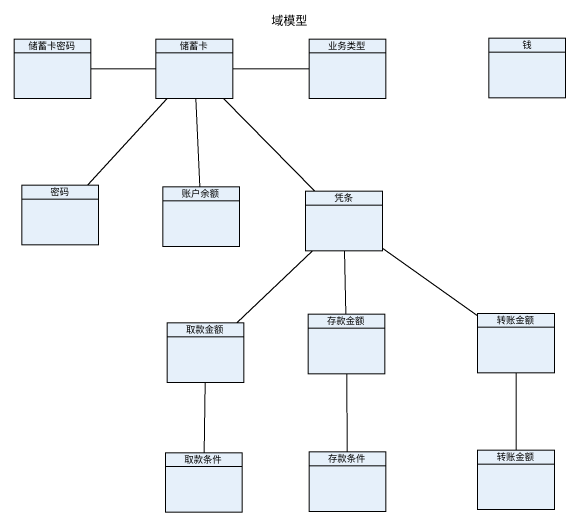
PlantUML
@startuml
title 域模型
hide circle
hide empty members
class 储蓄卡密码
class 储蓄卡
class 业务类型
class 钱
class 密码
class 账户余额
class 凭条
class 存款金额
class 转账金额
class 取款金额
class 取款条件
class 存款条件
class "转账金额" as 转账金额_2
储蓄卡密码 -right- 储蓄卡
储蓄卡 -right- 业务类型
储蓄卡 -- 密码
储蓄卡 -- 账户余额
储蓄卡 -- 凭条
凭条 -- 存款金额
凭条 -- 转账金额
凭条 -- 取款金额
存款金额 -- 存款条件
转账金额 -- 转账金额_2
取款金额 -- 取款条件
@enduml
